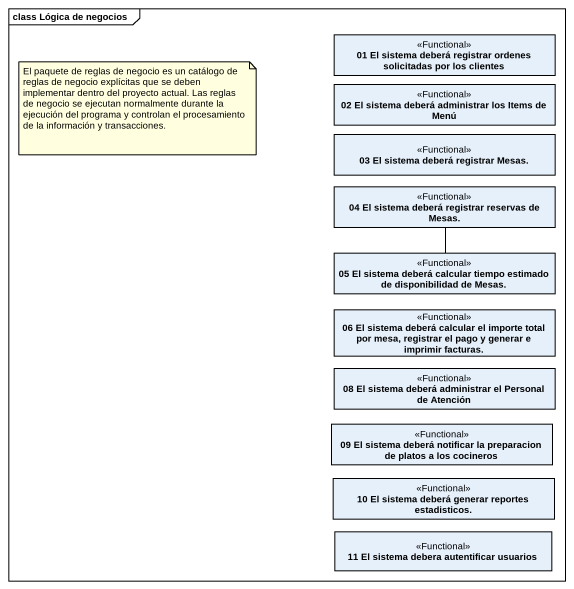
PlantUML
@startuml
mainframe class Lógica de negocios
hide circle
hide empty members
class "01 El sistema deberá registrar ordenes solicitadas por los clientes" as r01_El_sistema_deberá <<Functional>>
class "02 El sistema deberá administrar los Items de Menú" as r02_El_sistema_deberá <<Functional>>
class "03 El sistema deberá registrar Mesas." as r03_El_sistema_deberá <<Functional>>
class "04 El sistema deberá registrar reservas de Mesas." as r04_El_sistema_deberá <<Functional>>
class "05 El sistema deberá calcular tiempo estimado de disponibilidad de Mesas." as r05_El_sistema_deberá <<Functional>>
class "06 El sistema deberá calcular el importe total por mesa, registrar el pago y generar e imprimir facturas." as r06_El_sistema_deberá <<Functional>>
class "08 El sistema deberá administrar el Personal de Atención" as r08_El_sistema_deberá <<Functional>>
class "09 El sistema deberá notificar la preparacion de platos a los cocineros" as r09_El_sistema_deberá <<Functional>>
class "10 El sistema deberá generar reportes estadisticos." as r10_El_sistema_deberá <<Functional>>
class "11 El sistema debera autentificar usuarios" as r11_El_sistema_debera <<Functional>>
r04_El_sistema_deberá -- r05_El_sistema_deberá
note as N1
  El paquete de reglas de negocio es un catálogo de reglas de negocio explícitas que se deben implementar dentro del proyecto actual. Las reglas de negocio se ejecutan normalmente durante la ejecución del programa y controlan el procesamiento de la información y transacciones.
end note
@enduml
